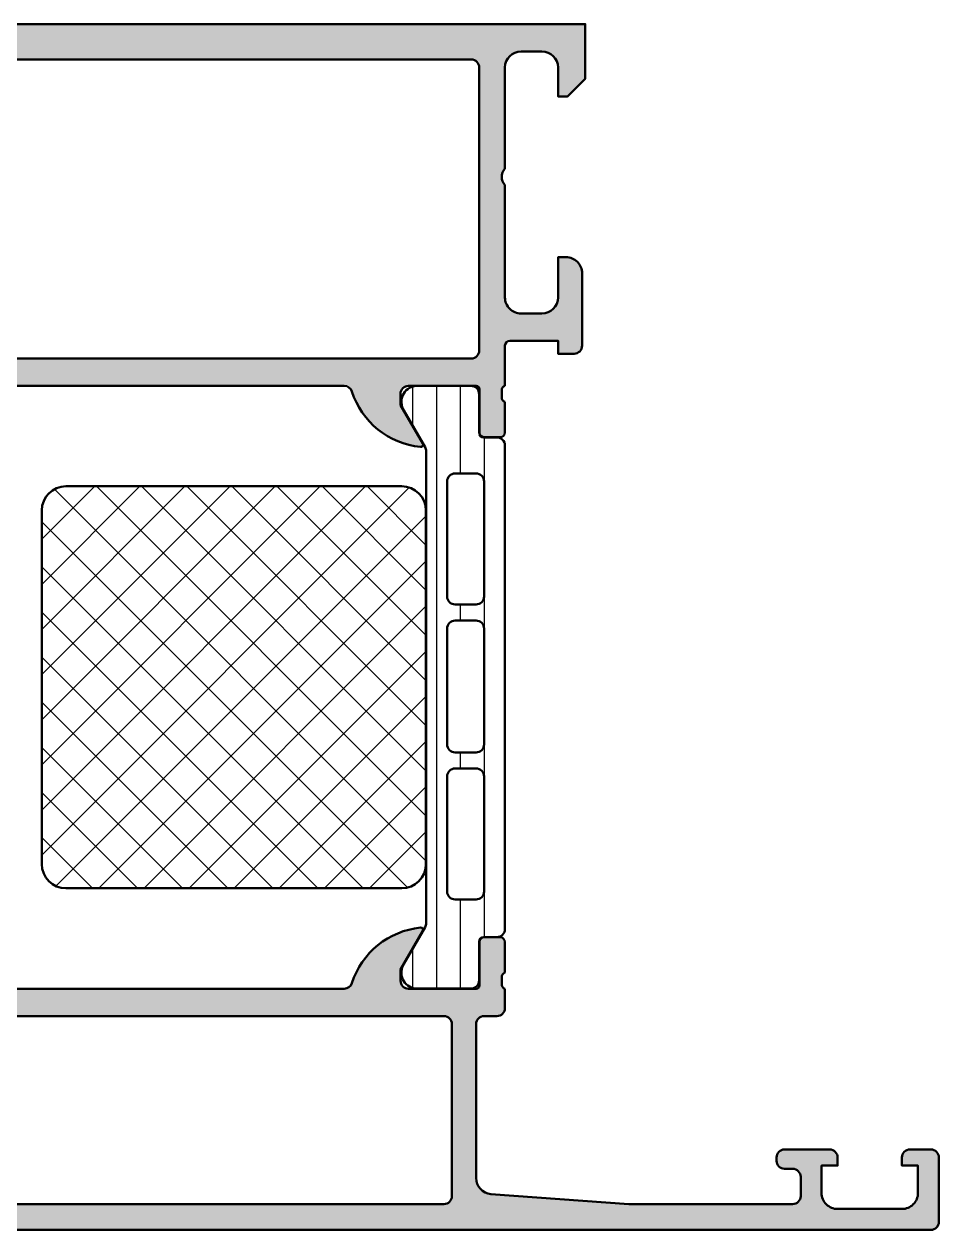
# Model space of a CAD drawing. Extents: x 0 to 110, y 0 to 75.
# Drawn here: x 53.1 to 110, y 0 to 75 of the extents above; entities that cross this region are included whole.
import ezdxf

# ---------------------------------------------------------------- set-up
doc = ezdxf.new("R2010")
doc.units = 0
for name, color, linetype, lineweight in [('0S-Alu contour', 7, 'Continuous', 50), ('0S-Alu hatch', 252, 'Continuous', 25), ('0S-Plastic contour', 254, 'Continuous', 50), ('0S-Plastic hatch', 253, 'Continuous', 25), ('0S-PT contour', 91, 'Continuous', 50), ('0S-PT hatch', 103, 'Continuous', 25)]:
    doc.layers.add(name, color=color, linetype=linetype, lineweight=lineweight)

# ---------------------------------------------------------------- blocks, each defined once
blk = doc.blocks.new('485550__EE2D9EC9_997A_419D_AC19_66BE9BE22AB2_')
at = {"layer": '0S-Alu hatch'}
h = blk.add_hatch(color=256, dxfattribs=at)
edge = h.paths.add_edge_path()
edge.add_arc((82.5, 13.8), 0.5, 270, 360)
edge.add_line((83, 13.8), (83, 15))
edge.add_ellipse((83.1, 15.28284271247462), major_axis=(-0.2999999999999993, 0), ratio=1, start_angle=0, end_angle=70.52877936551039, ccw=False)
edge.add_line((82.79999999999998, 15.28284271247462), (82.79999999999998, 15.71715728752537))
edge.add_ellipse((83.1, 15.71715728752538), major_axis=(-0.2999999999999971, 0), ratio=1, start_angle=289.47122063448967, end_angle=360, ccw=False)
edge.add_line((83, 16), (83, 17.89999999999995))
edge.add_arc((82.69999999999996, 17.89999999999995), 0.3000000000000398, 0, 90)
edge.add_line((82.69999999999996, 18.19999999999999), (81.71000000000004, 18.19999999999999))
edge.add_arc((81.71000000000004, 17.89999999999995), 0.3000000000000362, 90, 180)
edge.add_line((81.41, 17.89999999999995), (81.41, 15.19999999999999))
edge.add_ellipse((81.21, 15.19999999999999), major_axis=(-0.1999999999999886, 0), ratio=1, start_angle=90, end_angle=180, ccw=False)
edge.add_line((81.21, 15), (77, 15))
edge.add_ellipse((77, 15.49999999999999), major_axis=(-0.4999999999999929, 0), ratio=1, start_angle=0, end_angle=90, ccw=False)
edge.add_line((76.5, 15.5), (76.5, 16.19999999999999))
edge.add_line((76.5, 16.19999999999999), (77.88149545762236, 18.59282032302755))
edge.add_arc((77.76188021535171, 18.6618802153517), 0.1381197846483035, 329.9999999999988, 455.6225775507951)
edge.add_arc((78.23822324117381, 13.82339113815219), 4.999999999999996, 95.62257755079364, 162.25158364393)
edge.add_ellipse((73, 15.5), major_axis=(-0.5000000000000088, 0), ratio=1, start_angle=90, end_angle=162.2515836439291, ccw=False)
edge.add_line((73, 14.99999999999999), (39.99999999999999, 15.00000000000001))
edge.add_ellipse((39.99999999999999, 15.49999999999998), major_axis=(-0.4999999999999734, 0), ratio=1, start_angle=17.748416356069924, end_angle=90, ccw=False)
edge.add_arc((34.7617767588262, 13.82339113815218), 5.000000000000003, 17.74841635607014, 84.37742244920638)
edge.add_arc((35.23811978464831, 18.6618802153517), 0.1381197846482954, 84.37742244920443, 210.000000000005)
edge.add_line((35.11850454237765, 18.59282032302754), (36.5, 16.19999999999999))
edge.add_line((36.5, 16.19999999999999), (36.49999999999999, 15.49999999999999))
edge.add_ellipse((36, 15.49999999999997), major_axis=(-0.4999999999999858, 0), ratio=1, start_angle=90, end_angle=180, ccw=False)
edge.add_line((36, 14.99999999999999), (31.79000000000001, 14.99999999999998))
edge.add_ellipse((31.79000000000001, 15.19999999999999), major_axis=(-0.2000000000000046, 0), ratio=1, start_angle=0, end_angle=89.99999999999898, ccw=False)
edge.add_line((31.59000000000001, 15.19999999999999), (31.59000000000001, 17.89999999999995))
edge.add_arc((31.28999999999996, 17.89999999999995), 0.3000000000000398, 0, 90)
edge.add_line((31.28999999999996, 18.19999999999999), (30.30000000000004, 18.19999999999999))
edge.add_arc((30.30000000000006, 17.89999999999995), 0.3000000000000398, 90.00000000000273, 180)
edge.add_line((30.00000000000002, 17.89999999999995), (30.00000000000002, 15.99999999999998))
edge.add_ellipse((29.9, 15.71715728752537), major_axis=(-0.3000000000000002, 0), ratio=1, start_angle=180, end_angle=250.52877936550692, ccw=False)
edge.add_line((30.2, 15.71715728752537), (30.2, 15.28284271247461))
edge.add_ellipse((29.90000000000001, 15.2828427124746), major_axis=(-0.2999999999999971, 0), ratio=1, start_angle=109.4712206344926, end_angle=180, ccw=False)
edge.add_line((30.00000000000002, 14.99999999999999), (30.00000000000002, 7.999999999999993))
edge.add_ellipse((29.50000000000001, 7.999999999999995), major_axis=(-0.5000000000000036, 0), ratio=1, start_angle=90.0000000000004, end_angle=180, ccw=False)
edge.add_line((29.50000000000001, 7.499999999999992), (26.5, 7.499999999999992))
edge.add_arc((26.5, 6.499999999999992), 1, 90, 180)
edge.add_line((25.5, 6.499999999999992), (25.5, 5.79999999999999))
edge.add_line((25.5, 5.79999999999999), (28, 5.799999999999986))
edge.add_ellipse((28, 4.799999999999988), major_axis=(-0.9999999999999982, 0), ratio=1, start_angle=180, end_angle=270, ccw=False)
edge.add_line((29, 4.799999999999988), (29, 3.499999999999989))
edge.add_ellipse((28, 3.499999999999993), major_axis=(-1.000000000000003, 0), ratio=1, start_angle=90.00000000000023, end_angle=180, ccw=False)
edge.add_line((28, 2.49999999999999), (13.5, 2.499999999999993))
edge.add_ellipse((13.49999999999999, 3.499999999999989), major_axis=(-0.999999999999996, 0), ratio=1, start_angle=0, end_angle=90.00000000000023, ccw=False)
edge.add_line((12.5, 3.499999999999991), (12.49999999999998, 4.79999999999999))
edge.add_ellipse((13.49999999999997, 4.800000000000007), major_axis=(-0.9999999999999822, 0), ratio=1, start_angle=269.99999999999983, end_angle=360, ccw=False)
edge.add_line((13.49999999999997, 5.79999999999999), (15.5, 5.79999999999999))
edge.add_line((15.5, 5.79999999999999), (15.5, 6.399999999999989))
edge.add_line((15.5, 6.399999999999989), (14.4, 7.499999999999992))
edge.add_line((14.4, 7.499999999999992), (11, 7.499999999999992))
edge.add_arc((11, 6.499999999999992), 1, 90, 180)
edge.add_line((10, 6.499999999999992), (10, 5.499999999999988))
edge.add_ellipse((9.5, 5.499999999999987), major_axis=(-0.5, 0), ratio=1, start_angle=90, end_angle=180, ccw=False)
edge.add_line((9.5, 4.999999999999987), (6.800000000000011, 4.999999999999987))
edge.add_arc((6.800000000000011, 4.499999999999987), 0.5, 90, 180)
edge.add_line((6.300000000000011, 4.499999999999987), (6.300000000000011, 3.999999999999988))
edge.add_line((6.300000000000011, 3.999999999999988), (8.300000000000011, 3.999999999999985))
edge.add_ellipse((8.300000000000013, 2.999999999999989), major_axis=(-0.9999999999999964, 0), ratio=1, start_angle=180, end_angle=270.0000000000002, ccw=False)
edge.add_line((9.300000000000011, 2.999999999999987), (9.300000000000011, 2.299999999999987))
edge.add_ellipse((8.300000000000011, 2.299999999999986), major_axis=(-1, 0), ratio=1, start_angle=90, end_angle=180, ccw=False)
edge.add_line((8.300000000000011, 1.299999999999986), (2.300000000000025, 1.29999999999999))
edge.add_ellipse((2.300000000000023, 2.299999999999987), major_axis=(-0.9999999999999968, 0), ratio=1, start_angle=0, end_angle=90.00000000000011, ccw=False)
edge.add_line((1.300000000000026, 2.299999999999988), (1.300000000000011, 3.999999999999987))
edge.add_line((1.300000000000011, 3.999999999999987), (2.300000000000011, 3.999999999999987))
edge.add_line((2.300000000000011, 3.999999999999987), (2.300000000000011, 4.499999999999987))
edge.add_arc((1.800000000000011, 4.49999999999998), 0.5, 0, 90.0000000000016)
edge.add_line((1.799999999999997, 4.99999999999998), (0.5, 4.999999999999987))
edge.add_arc((0.5, 4.499999999999987), 0.5, 90, 180)
edge.add_line((0, 4.499999999999987), (0, 0.5))
edge.add_arc((0.5, 0.5), 0.5, 180, 269.9999999999999)
edge.add_line((0.4999999999999998, -1e-16), (109.5, 0))
edge.add_arc((109.5, 0.5000000000000006), 0.5000000000000004, 270, 360)
edge.add_line((110, 0.5000000000000006), (110, 4.499999999999998))
edge.add_arc((109.5, 4.499999999999998), 0.5, 0, 90)
edge.add_line((109.5, 4.999999999999998), (108.2, 4.999999999999999))
edge.add_arc((108.2, 4.499999999999998), 0.5000000000000009, 90, 180)
edge.add_line((107.7, 4.499999999999998), (107.7, 4))
edge.add_line((107.7, 4), (108.7, 4))
edge.add_line((108.7, 4), (108.7, 2.299999999999998))
edge.add_ellipse((107.7, 2.299999999999987), major_axis=(-0.9999999999999857, 0), ratio=1, start_angle=89.9999999999992, end_angle=180, ccw=False)
edge.add_line((107.7, 1.300000000000002), (103.7, 1.299999999999996))
edge.add_ellipse((103.6999999999999, 2.299999999999989), major_axis=(-0.9999999999999925, 0), ratio=1, start_angle=0, end_angle=90.0000000000008, ccw=False)
edge.add_line((102.7, 2.299999999999998), (102.7, 4))
edge.add_line((102.7, 4), (103.7, 4))
edge.add_line((103.7, 4), (103.7, 4.499999999999998))
edge.add_arc((103.2, 4.499999999999998), 0.5, 0, 90)
edge.add_line((103.2, 4.999999999999998), (100.4, 4.999999999999998))
edge.add_arc((100.4, 4.499999999999999), 0.5, 90, 180)
edge.add_line((99.9, 4.499999999999999), (99.9, 4.300000000000001))
edge.add_arc((100.4, 4.3), 0.5, 180, 270)
edge.add_line((100.4, 3.8), (100.9, 3.799999999999998))
edge.add_ellipse((100.9, 3.300000000000006), major_axis=(-0.499999999999992, 0), ratio=1, start_angle=180, end_angle=270.00000000000165, ccw=False)
edge.add_line((101.4, 3.3), (101.4, 2.1))
edge.add_ellipse((100.9, 2.099999999999995), major_axis=(-0.5, 0), ratio=1, start_angle=90, end_angle=180, ccw=False)
edge.add_line((100.9, 1.599999999999995), (90.7, 1.599999999999999))
edge.add_line((90.7, 1.599999999999999), (82.12651500777714, 2.231730473111154))
edge.add_ellipse((82.19999999999997, 3.229026796135567), major_axis=(-1.000000000000002, 0), ratio=1, start_angle=0, end_angle=85.78582147726632, ccw=False)
edge.add_line((81.19999999999999, 3.229026796135564), (81.19999999999999, 12.8))
edge.add_ellipse((81.69999999999999, 12.8), major_axis=(-0.5, 0), ratio=1, start_angle=270, end_angle=360, ccw=False)
edge.add_line((81.69999999999999, 13.3), (82.5, 13.3))
edge = h.paths.add_edge_path()
edge.add_ellipse((32.00000000000001, 12.79999999999999), major_axis=(-0.5, 0), ratio=1, start_angle=270, end_angle=360, ccw=False)
edge.add_line((32.00000000000001, 13.29999999999999), (79.20000000000002, 13.29999999999999))
edge.add_ellipse((79.20000000000002, 12.79999999999999), major_axis=(-0.5, 0), ratio=1, start_angle=180, end_angle=270, ccw=False)
edge.add_line((79.70000000000002, 12.79999999999999), (79.70000000000002, 2.099999999999997))
edge.add_ellipse((79.20000000000002, 2.099999999999996), major_axis=(-0.5, 0), ratio=1, start_angle=90, end_angle=180, ccw=False)
edge.add_line((79.20000000000002, 1.599999999999996), (32.00000000000001, 1.599999999999991))
edge.add_ellipse((32.00000000000001, 2.099999999999991), major_axis=(-0.5, 0), ratio=1, start_angle=0, end_angle=90, ccw=False)
edge.add_line((31.50000000000002, 2.09999999999999), (31.50000000000002, 12.79999999999999))
at = {"layer": '0S-Alu contour', "color": 7}
for points in [[(31.28999999999996, 18.19999999999999), (30.30000000000004, 18.19999999999999)], [(35.11850454237765, 18.59282032302754), (36.5, 16.19999999999999), (36.49999999999999, 15.49999999999999)], [(76.5, 15.5), (76.5, 16.19999999999999), (77.88149545762236, 18.59282032302755)], [(82.69999999999996, 18.19999999999999), (81.71000000000004, 18.19999999999999)], [(30.00000000000002, 17.89999999999995), (30.00000000000002, 15.99999999999998)], [(31.59000000000001, 15.19999999999999), (31.59000000000001, 17.89999999999995)], [(81.41, 17.89999999999995), (81.41, 15.19999999999999)], [(83, 16), (83, 17.89999999999995)], [(30.2, 15.71715728752537), (30.2, 15.28284271247461)], [(82.79999999999998, 15.28284271247462), (82.79999999999998, 15.71715728752537)], [(30.00000000000002, 14.99999999999999), (30.00000000000002, 7.999999999999993)], [(36, 14.99999999999999), (31.79000000000001, 14.99999999999998)], [(73, 14.99999999999999), (39.99999999999999, 15.00000000000001)], [(81.21, 15), (77, 15)], [(83, 13.8), (83, 15)], [(31.50000000000002, 2.09999999999999), (31.50000000000002, 12.79999999999999)], [(32.00000000000001, 13.29999999999999), (79.20000000000002, 13.29999999999999)], [(79.70000000000002, 12.79999999999999), (79.70000000000002, 2.099999999999997)], [(81.19999999999999, 3.229026796135564), (81.19999999999999, 12.8)], [(81.69999999999999, 13.3), (82.5, 13.3)], [(13.49999999999997, 5.79999999999999), (15.5, 5.79999999999999), (15.5, 6.399999999999989), (14.4, 7.499999999999992), (11, 7.499999999999992)], [(29.50000000000001, 7.499999999999992), (26.5, 7.499999999999992)], [(10, 6.499999999999992), (10, 5.499999999999988)], [(25.5, 6.499999999999992), (25.5, 5.79999999999999), (28, 5.799999999999986)], [(1.799999999999997, 4.99999999999998), (0.5, 4.999999999999987)], [(9.5, 4.999999999999987), (6.800000000000011, 4.999999999999987)], [(12.5, 3.499999999999991), (12.49999999999998, 4.79999999999999)], [(29, 4.799999999999988), (29, 3.499999999999989)], [(103.2, 4.999999999999998), (100.4, 4.999999999999998)], [(109.5, 4.999999999999998), (108.2, 4.999999999999999)], [(0, 4.499999999999987), (0, 0.5)], [(1.300000000000026, 2.299999999999988), (1.300000000000011, 3.999999999999987), (2.300000000000011, 3.999999999999987), (2.300000000000011, 4.499999999999987)], [(6.300000000000011, 4.499999999999987), (6.300000000000011, 3.999999999999988), (8.300000000000011, 3.999999999999985)], [(99.9, 4.499999999999999), (99.9, 4.300000000000001)], [(100.4, 3.8), (100.9, 3.799999999999998)], [(102.7, 2.299999999999998), (102.7, 4), (103.7, 4), (103.7, 4.499999999999998)], [(107.7, 4.499999999999998), (107.7, 4), (108.7, 4), (108.7, 2.299999999999998)], [(110, 0.5000000000000006), (110, 4.499999999999998)], [(101.4, 3.3), (101.4, 2.1)], [(9.300000000000011, 2.999999999999987), (9.300000000000011, 2.299999999999987)], [(28, 2.49999999999999), (13.5, 2.499999999999993)], [(79.20000000000002, 1.599999999999996), (32.00000000000001, 1.599999999999991)], [(100.9, 1.599999999999995), (90.7, 1.599999999999999), (82.12651500777714, 2.231730473111154)], [(8.300000000000011, 1.299999999999986), (2.300000000000025, 1.29999999999999)], [(107.7, 1.300000000000002), (103.7, 1.299999999999996)], [(0.4999999999999998, -1e-16), (109.5, 0)]]:
    blk.add_lwpolyline(points, dxfattribs=at)
for centre, radius, start, end in [((35.23811978464831, 18.6618802153517), 0.1381197846482954, 84.37742244920443, 210.000000000005), ((34.7617767588262, 13.82339113815218), 5.000000000000003, 17.74841635607014, 84.37742244920638), ((78.23822324117381, 13.82339113815219), 4.999999999999996, 95.62257755079364, 162.25158364393), ((77.76188021535171, 18.6618802153517), 0.1381197846483035, 329.9999999999988, 95.62257755079511), ((30.30000000000006, 17.89999999999995), 0.3000000000000398, 90.00000000000273, 180), ((31.28999999999996, 17.89999999999995), 0.3000000000000398, 0, 90), ((81.71000000000004, 17.89999999999995), 0.3000000000000362, 90, 180), ((82.69999999999996, 17.89999999999995), 0.3000000000000398, 0, 90), ((82.5, 13.8), 0.5, 270, 0), ((11, 6.499999999999992), 1, 90, 180), ((26.5, 6.499999999999992), 1, 90, 180), ((0.5, 4.499999999999987), 0.5, 90, 180), ((1.800000000000011, 4.49999999999998), 0.5, 0, 90.0000000000016), ((6.800000000000011, 4.499999999999987), 0.5, 90, 180), ((100.4, 4.499999999999999), 0.5, 90, 180), ((103.2, 4.499999999999998), 0.5, 0, 90), ((108.2, 4.499999999999998), 0.5000000000000009, 90, 180), ((109.5, 4.499999999999998), 0.5, 0, 90), ((100.4, 4.3), 0.5, 180, 270), ((0.5, 0.5), 0.5, 180, 269.9999999999999), ((109.5, 0.5000000000000006), 0.5000000000000004, 270, 0)]:
    blk.add_arc(centre, radius, start, end, dxfattribs=at)
at = {"layer": '0S-Alu contour', "color": 7, "extrusion": (0, 0, -1)}
for centre, radius, start, end in [((-29.9, 15.71715728752537), 0.3000000000000002, 109.4712206344931, 180), ((-83.1, 15.71715728752538), 0.2999999999999971, 0, 70.5287793655103), ((-29.90000000000001, 15.2828427124746), 0.2999999999999971, 180, 250.5287793655074), ((-31.79000000000001, 15.19999999999999), 0.2000000000000046, 270.000000000001, 0), ((-36, 15.49999999999997), 0.4999999999999858, 180, 270), ((-39.99999999999999, 15.49999999999998), 0.4999999999999734, 270, 342.2515836439301), ((-73, 15.5), 0.5000000000000088, 197.748416356071, 270), ((-77, 15.49999999999999), 0.4999999999999929, 270, 0), ((-81.21, 15.19999999999999), 0.1999999999999886, 180, 270), ((-83.1, 15.28284271247462), 0.2999999999999993, 289.4712206344896, 0), ((-32.00000000000001, 12.79999999999999), 0.5, 0, 90), ((-79.20000000000002, 12.79999999999999), 0.5, 90, 180), ((-81.69999999999999, 12.8), 0.5, 0, 90), ((-29.50000000000001, 7.999999999999995), 0.5000000000000036, 180, 269.9999999999996), ((-9.5, 5.499999999999987), 0.5, 180, 270), ((-13.49999999999997, 4.800000000000007), 0.9999999999999822, 0, 90.00000000000018), ((-28, 4.799999999999988), 0.9999999999999982, 90, 180), ((-8.300000000000013, 2.999999999999989), 0.9999999999999964, 89.9999999999998, 180), ((-100.9, 3.300000000000006), 0.499999999999992, 89.99999999999837, 180), ((-13.49999999999999, 3.499999999999989), 0.999999999999996, 269.9999999999998, 0), ((-28, 3.499999999999993), 1.000000000000003, 180, 269.9999999999998), ((-82.19999999999997, 3.229026796135567), 1.000000000000002, 274.2141785227337, 0), ((-2.300000000000023, 2.299999999999987), 0.9999999999999968, 269.9999999999999, 0), ((-8.300000000000011, 2.299999999999986), 1, 180, 270), ((-103.6999999999999, 2.299999999999989), 0.9999999999999925, 269.9999999999992, 0), ((-107.7, 2.299999999999987), 0.9999999999999857, 180, 270.0000000000008), ((-32.00000000000001, 2.099999999999991), 0.5, 270, 0), ((-79.20000000000002, 2.099999999999996), 0.5, 180, 270), ((-100.9, 2.099999999999995), 0.5, 180, 270)]:
    blk.add_arc(centre, radius, start, end, dxfattribs=at)
blk = doc.blocks.new('485540__1F19CEF4_D003_4BE3_BBEE_C66CEB445D28_')
at = {"layer": '0S-Alu hatch'}
h = blk.add_hatch(color=256, dxfattribs=at)
edge = h.paths.add_edge_path()
edge.add_line((29.49999999999999, 75), (87.99999999999999, 75))
edge.add_line((87.99999999999999, 75), (87.99999999999999, 71.60000000000001))
edge.add_line((87.99999999999999, 71.60000000000001), (86.89999999999999, 70.5))
edge.add_line((86.89999999999999, 70.5), (86.29999999999998, 70.5))
edge.add_line((86.29999999999998, 70.5), (86.29999999999998, 72.30000000000001))
edge.add_arc((85.29999999999998, 72.30000000000001), 0.9999999999999857, 0, 90)
edge.add_line((85.29999999999998, 73.3), (83.99999999999999, 73.3))
edge.add_arc((83.99999999999999, 72.30000000000001), 1, 90, 180)
edge.add_line((82.99999999999999, 72.30000000000001), (82.99999999999999, 66))
edge.add_arc((83.52499999999996, 65.5), 0.7249999999999939, 136.3971810272959, 223.6028189727041)
edge.add_line((82.99999999999999, 65), (82.99999999999999, 58))
edge.add_arc((83.99999999999999, 58), 1, 180, 270.0000000000008)
edge.add_line((84, 57.00000000000001), (85.29999999999998, 57.00000000000001))
edge.add_arc((85.29999999999998, 58), 1, 270, 360)
edge.add_line((86.3, 58), (86.3, 60.5))
edge.add_line((86.3, 60.5), (86.79999999999998, 60.5))
edge.add_ellipse((86.80000000000001, 59.50000000000001), major_axis=(-0.9999999999999928, 0), ratio=1, start_angle=180, end_angle=270.0000000000008, ccw=False)
edge.add_line((87.80000000000001, 59.5), (87.79999999999998, 55))
edge.add_ellipse((87.30000000000003, 55), major_axis=(-0.4999999999999858, 0), ratio=1, start_angle=90, end_angle=180, ccw=False)
edge.add_line((87.30000000000003, 54.50000000000001), (86.3, 54.5))
edge.add_line((86.3, 54.5), (86.3, 55.3))
edge.add_line((86.3, 55.3), (83.29999999999998, 55.3))
edge.add_arc((83.29999999999998, 55), 0.2999999999999971, 90, 180)
edge.add_line((82.99999999999999, 55), (82.99999999999999, 52.5))
edge.add_arc((83.09999999999998, 52.21715728752538), 0.2999999999999976, 109.4712206344897, 180)
edge.add_line((82.79999999999998, 52.21715728752538), (82.79999999999998, 51.78284271247462))
edge.add_arc((83.1, 51.78284271247461), 0.2999999999999829, 180, 250.5287793655063)
edge.add_line((82.99999999999999, 51.50000000000002), (82.99999999999999, 49.60000000000004))
edge.add_ellipse((82.69999999999996, 49.60000000000002), major_axis=(-0.3000000000000256, 0), ratio=1, start_angle=90, end_angle=180, ccw=False)
edge.add_line((82.69999999999996, 49.29999999999999), (81.71000000000004, 49.29999999999999))
edge.add_ellipse((81.71000000000004, 49.60000000000004), major_axis=(-0.3000000000000398, 0), ratio=1, start_angle=0, end_angle=90, ccw=False)
edge.add_line((81.41, 49.60000000000004), (81.41, 52.3))
edge.add_arc((81.20999999999998, 52.3), 0.2000000000000028, 0, 90)
edge.add_line((81.20999999999998, 52.5), (77, 52.5))
edge.add_arc((76.99999999999999, 52), 0.5, 89.99999999999837, 180)
edge.add_line((76.49999999999999, 52), (76.49999999999999, 51.29999999999999))
edge.add_line((76.49999999999999, 51.29999999999999), (77.88149545762235, 48.90717967697245))
edge.add_ellipse((77.76188021535168, 48.8381197846483), major_axis=(-0.1381197846483035, 0), ratio=1, start_angle=84.37742244921071, end_angle=209.9999999999983, ccw=False)
edge.add_ellipse((78.23822324117376, 53.67660886184776), major_axis=(-4.99999999999996, 0), ratio=1, start_angle=17.74841635606981, end_angle=84.37742244920679, ccw=False)
edge.add_arc((72.99999999999999, 51.99999999999999), 0.5000000000000084, 17.74841635607087, 90)
edge.add_line((72.99999999999999, 52.5), (39.99999999999998, 52.5))
edge.add_arc((39.99999999999998, 51.99999999999999), 0.5000000000000071, 90, 162.2515836439291)
edge.add_ellipse((34.76177675882619, 53.67660886184778), major_axis=(-4.999999999999976, 0), ratio=1, start_angle=95.6225775507935, end_angle=162.2515836439301, ccw=False)
edge.add_ellipse((35.23811978464826, 48.83811978464828), major_axis=(-0.1381197846482897, 0), ratio=1, start_angle=-30.000000000001194, end_angle=95.62257755080162, ccw=False)
edge.add_line((35.11850454237761, 48.90717967697243), (36.49999999999998, 51.29999999999999))
edge.add_line((36.49999999999998, 51.29999999999999), (36.49999999999998, 51.99999999999999))
edge.add_arc((35.99999999999998, 51.99999999999999), 0.5, 0, 90)
edge.add_line((35.99999999999998, 52.5), (31.78999999999998, 52.5))
edge.add_arc((31.78999999999998, 52.29999999999999), 0.2000000000000099, 90.00000000000102, 180)
edge.add_line((31.58999999999998, 52.3), (31.58999999999998, 49.60000000000003))
edge.add_ellipse((31.28999999999995, 49.60000000000002), major_axis=(-0.3000000000000327, 0), ratio=1, start_angle=89.99999999999869, end_angle=180, ccw=False)
edge.add_line((31.28999999999994, 49.29999999999999), (30.30000000000002, 49.29999999999999))
edge.add_ellipse((30.30000000000001, 49.60000000000002), major_axis=(-0.3000000000000327, 0), ratio=1, start_angle=0, end_angle=90.00000000000142, ccw=False)
edge.add_line((29.99999999999998, 49.60000000000003), (29.99999999999998, 51.49999999999998))
edge.add_arc((29.89999999999998, 51.78284271247461), 0.3000000000000067, 289.4712206344905, 360)
edge.add_line((30.19999999999999, 51.78284271247461), (30.19999999999998, 52.21715728752537))
edge.add_arc((29.89999999999998, 52.21715728752537), 0.3000000000000007, 0, 70.52877936550902)
edge.add_line((29.99999999999998, 52.5), (29.99999999999998, 56))
edge.add_ellipse((30.49999999999998, 56.00000000000001), major_axis=(-0.4999999999999965, 0), ratio=1, start_angle=269.9999999999996, end_angle=360, ccw=False)
edge.add_line((30.49999999999998, 56.5), (31.30000000000001, 56.5))
edge.add_ellipse((31.30000000000001, 56.00000000000001), major_axis=(-0.4999999999999929, 0), ratio=1, start_angle=180, end_angle=270.0000000000004, ccw=False)
edge.add_line((31.8, 56), (31.80000000000001, 54.8))
edge.add_arc((32.10000000000001, 54.8), 0.3000000000000007, 180, 269.9999999999986)
edge.add_line((32.1, 54.5), (38.00000000000001, 54.5))
edge.add_arc((38.00000000000001, 54.8), 0.2999999999999971, 270, 360)
edge.add_line((38.3, 54.8), (38.3, 72.2))
edge.add_arc((37.80000000000001, 72.2), 0.5, 0, 90)
edge.add_line((37.80000000000001, 72.7), (33.3, 72.7))
edge.add_line((33.3, 72.7), (33.3, 72.5))
edge.add_line((33.3, 72.5), (32.1, 72.5))
edge.add_arc((32.1, 72.2), 0.2999999999999971, 90, 180)
edge.add_line((31.80000000000001, 72.2), (31.80000000000001, 71))
edge.add_ellipse((31.30000000000001, 71), major_axis=(-0.4999999999999965, 0), ratio=1, start_angle=89.9999999999996, end_angle=180, ccw=False)
edge.add_line((31.30000000000001, 70.5), (30.49999999999998, 70.5))
edge.add_ellipse((30.49999999999998, 71), major_axis=(-0.5, 0), ratio=1, start_angle=0, end_angle=90.0000000000004, ccw=False)
edge.add_line((29.99999999999998, 71), (29.99999999999998, 73.1))
edge.add_arc((29.69999999999998, 73.1), 0.3000000000000007, 0, 90)
edge.add_line((29.69999999999998, 73.39999999999999), (28.99999999999998, 73.4))
edge.add_line((28.99999999999998, 73.4), (28.99999999999998, 74.5))
edge.add_ellipse((29.49999999999998, 74.5), major_axis=(-0.4999999999999965, 0), ratio=1, start_angle=269.9999999999996, end_angle=360, ccw=False)
edge = h.paths.add_edge_path()
edge.add_arc((80.89999999999998, 72.3), 0.5000000000000142, 0, 90)
edge.add_line((80.89999999999998, 72.80000000000001), (40.39999999999998, 72.8))
edge.add_arc((40.39999999999998, 72.3), 0.5, 90, 180)
edge.add_line((39.89999999999998, 72.3), (39.89999999999998, 69.6))
edge.add_line((39.89999999999998, 69.6), (40.3, 69.19999999999997))
edge.add_line((40.3, 69.19999999999997), (40.3, 57.80000000000002))
edge.add_line((40.3, 57.80000000000002), (39.89999999999998, 57.4))
edge.add_line((39.89999999999998, 57.4), (39.89999999999998, 54.69999999999999))
edge.add_arc((40.39999999999998, 54.69999999999999), 0.5, 180, 270)
edge.add_line((40.39999999999998, 54.19999999999999), (80.89999999999998, 54.2))
edge.add_arc((80.89999999999998, 54.7), 0.5, 270, 360)
edge.add_line((81.39999999999998, 54.7), (81.39999999999998, 72.3))
at = {"layer": '0S-Alu contour', "color": 7}
for points in [[(29.69999999999998, 73.39999999999999), (28.99999999999998, 73.4), (28.99999999999998, 74.5)], [(29.49999999999999, 75), (87.99999999999999, 75), (87.99999999999999, 71.60000000000001), (86.89999999999999, 70.5), (86.29999999999998, 70.5), (86.29999999999998, 72.30000000000001)], [(29.99999999999998, 71), (29.99999999999998, 73.1)], [(80.89999999999998, 72.80000000000001), (40.39999999999998, 72.8)], [(85.29999999999998, 73.3), (83.99999999999999, 73.3)], [(31.80000000000001, 72.2), (31.80000000000001, 71)], [(37.80000000000001, 72.7), (33.3, 72.7), (33.3, 72.5), (32.1, 72.5)], [(38.3, 54.8), (38.3, 72.2)], [(39.89999999999998, 72.3), (39.89999999999998, 69.6), (40.3, 69.19999999999997), (40.3, 57.80000000000002), (39.89999999999998, 57.4), (39.89999999999998, 54.69999999999999)], [(81.39999999999998, 54.7), (81.39999999999998, 72.3)], [(82.99999999999999, 72.30000000000001), (82.99999999999999, 66)], [(31.30000000000001, 70.5), (30.49999999999998, 70.5)], [(82.99999999999999, 65), (82.99999999999999, 58)], [(86.3, 58), (86.3, 60.5), (86.79999999999998, 60.5)], [(87.80000000000001, 59.5), (87.79999999999998, 55)], [(30.49999999999998, 56.5), (31.30000000000001, 56.5)], [(84, 57.00000000000001), (85.29999999999998, 57.00000000000001)], [(29.99999999999998, 52.5), (29.99999999999998, 56)], [(31.8, 56), (31.80000000000001, 54.8)], [(82.99999999999999, 55), (82.99999999999999, 52.5)], [(87.30000000000003, 54.50000000000001), (86.3, 54.5), (86.3, 55.3), (83.29999999999998, 55.3)], [(32.1, 54.5), (38.00000000000001, 54.5)], [(40.39999999999998, 54.19999999999999), (80.89999999999998, 54.2)], [(30.19999999999999, 51.78284271247461), (30.19999999999998, 52.21715728752537)], [(31.58999999999998, 52.3), (31.58999999999998, 49.60000000000003)], [(35.99999999999998, 52.5), (31.78999999999998, 52.5)], [(35.11850454237761, 48.90717967697243), (36.49999999999998, 51.29999999999999), (36.49999999999998, 51.99999999999999)], [(72.99999999999999, 52.5), (39.99999999999998, 52.5)], [(76.49999999999999, 52), (76.49999999999999, 51.29999999999999), (77.88149545762235, 48.90717967697245)], [(81.20999999999998, 52.5), (77, 52.5)], [(81.41, 49.60000000000004), (81.41, 52.3)], [(82.79999999999998, 52.21715728752538), (82.79999999999998, 51.78284271247462)], [(29.99999999999998, 49.60000000000003), (29.99999999999998, 51.49999999999998)], [(82.99999999999999, 51.50000000000002), (82.99999999999999, 49.60000000000004)], [(31.28999999999994, 49.29999999999999), (30.30000000000002, 49.29999999999999)], [(82.69999999999996, 49.29999999999999), (81.71000000000004, 49.29999999999999)]]:
    blk.add_lwpolyline(points, dxfattribs=at)
at = {"layer": '0S-Alu contour', "color": 7, "extrusion": (0, 0, -1)}
for centre, radius, start, end in [((-29.49999999999998, 74.5), 0.4999999999999965, 0, 90.0000000000004), ((-30.49999999999998, 71), 0.5, 269.9999999999996, 0), ((-31.30000000000001, 71), 0.4999999999999965, 180, 270.0000000000004), ((-86.80000000000001, 59.50000000000001), 0.9999999999999928, 89.9999999999992, 180), ((-30.49999999999998, 56.00000000000001), 0.4999999999999965, 0, 90.0000000000004), ((-31.30000000000001, 56.00000000000001), 0.4999999999999929, 89.99999999999959, 180), ((-87.30000000000003, 55), 0.4999999999999858, 180, 270), ((-34.76177675882619, 53.67660886184778), 4.999999999999976, 197.74841635607, 264.3774224492065), ((-78.23822324117376, 53.67660886184776), 4.99999999999996, 275.6225775507932, 342.2515836439302), ((-30.30000000000001, 49.60000000000002), 0.3000000000000327, 269.9999999999986, 0), ((-31.28999999999995, 49.60000000000002), 0.3000000000000327, 180, 270.0000000000013), ((-81.71000000000004, 49.60000000000004), 0.3000000000000398, 270, 0), ((-82.69999999999996, 49.60000000000002), 0.3000000000000256, 180, 270), ((-35.23811978464826, 48.83811978464828), 0.1381197846482897, 264.3774224491984, 30.00000000000119), ((-77.76188021535168, 48.8381197846483), 0.1381197846483035, 150.0000000000017, 275.6225775507893)]:
    blk.add_arc(centre, radius, start, end, dxfattribs=at)
at = {"layer": '0S-Alu contour', "color": 7}
for centre, radius, start, end in [((29.69999999999998, 73.1), 0.3000000000000007, 0, 90), ((40.39999999999998, 72.3), 0.5, 90, 180), ((80.89999999999998, 72.3), 0.5000000000000142, 0, 90), ((83.99999999999999, 72.30000000000001), 1, 90, 180), ((85.29999999999998, 72.30000000000001), 0.9999999999999857, 0, 90), ((32.1, 72.2), 0.2999999999999971, 90, 180), ((37.80000000000001, 72.2), 0.5, 0, 90), ((83.52499999999996, 65.5), 0.7249999999999939, 136.3971810272959, 223.6028189727041), ((83.99999999999999, 58), 1, 180, 270.0000000000008), ((85.29999999999998, 58), 1, 270, 0), ((32.10000000000001, 54.8), 0.3000000000000007, 180, 269.9999999999986), ((38.00000000000001, 54.8), 0.2999999999999971, 270, 0), ((83.29999999999998, 55), 0.2999999999999971, 90, 180), ((40.39999999999998, 54.69999999999999), 0.5, 180, 270), ((80.89999999999998, 54.7), 0.5, 270, 0), ((29.89999999999998, 52.21715728752537), 0.3000000000000007, 0, 70.52877936550902), ((29.89999999999998, 51.78284271247461), 0.3000000000000067, 289.4712206344905, 0), ((31.78999999999998, 52.29999999999999), 0.2000000000000099, 90.00000000000102, 180), ((35.99999999999998, 51.99999999999999), 0.5, 0, 90), ((39.99999999999998, 51.99999999999999), 0.5000000000000071, 90, 162.2515836439291), ((72.99999999999999, 51.99999999999999), 0.5000000000000084, 17.74841635607087, 90), ((76.99999999999999, 52), 0.5, 89.99999999999837, 180), ((81.20999999999998, 52.3), 0.2000000000000028, 0, 90), ((83.09999999999998, 52.21715728752538), 0.2999999999999976, 109.4712206344897, 180), ((83.1, 51.78284271247461), 0.2999999999999829, 180, 250.5287793655063)]:
    blk.add_arc(centre, radius, start, end, dxfattribs=at)
blk = doc.blocks.new('480790__1CAF7C25_5588_4F27_A49D_4B0ECEF346DE_')
at = {"layer": '0S-PT hatch'}
h = blk.add_hatch(dxfattribs=at)
h.set_pattern_fill('ANSI37', color=256, scale=0.625, angle=90, style=0)
h.set_pattern_definition([(135, (0, 0), (-1.403165018917055, -1.403165018917055), []), (225, (0, 0), (1.403165018917055, -1.403165018917055), [])])
edge = h.paths.add_edge_path()
edge.add_arc((76.57997498225815, 44.7512336318836), 1.500000517398423, 1.97662889618e-05, 89.99998023682724)
edge.add_line((76.57997549965698, 46.25123414928191), (55.67994307473022, 46.25123414928192))
edge.add_arc((55.67994574996454, 44.7512314740476), 1.500002675236705, 90.00010218624134, 179.999897814315)
edge.add_line((54.17994307473022, 44.75123414926734), (54.17994307473022, 22.75123414928192))
edge.add_arc((55.67994679417237, 22.75123786872407), 1.500003719446766, 180.0001420731681, 269.9998579281269)
edge.add_line((55.67994307473021, 21.25123414928191), (76.57997549965698, 21.25123414928191))
edge.add_arc((76.57997393833105, 22.75123571060734), 1.500001561326235, 270.0000596381955, 359.9999403640483)
edge.add_line((78.07997549965648, 22.75123414934014), (78.07997549965648, 44.75123414928191))
at = {"layer": '0S-PT contour', "color": 7}
for points in [[(76.57997549965698, 46.25123414928191), (55.67994307473022, 46.25123414928192)], [(54.17994307473022, 44.75123414926734), (54.17994307473022, 22.75123414928192)], [(78.07997549965648, 22.75123414934014), (78.07997549965648, 44.75123414928191)], [(55.67994307473021, 21.25123414928191), (76.57997549965698, 21.25123414928191)]]:
    blk.add_lwpolyline(points, dxfattribs=at)
for centre, radius, start, end in [((55.67994574996454, 44.7512314740476), 1.500002675236705, 90.00010218624134, 179.999897814315), ((76.57997498225815, 44.7512336318836), 1.500000517398423, 1.97662889618e-05, 89.99998023682724), ((55.67994679417237, 22.75123786872407), 1.500003719446766, 180.0001420731681, 269.9998579281269), ((76.57997393833105, 22.75123571060734), 1.500001561326235, 270.0000596381955, 359.9999403640483)]:
    blk.add_arc(centre, radius, start, end, dxfattribs=at)
blk = doc.blocks.new('244387__FB0D5589_7DAB_4481_8F39_DF094C55A2BA___88C0B6BF_E597_4479_BF39_F57D6A12387D_')
at = {"layer": '0S-Plastic hatch'}
h = blk.add_hatch(dxfattribs=at)
h.set_pattern_fill('ANSI31', color=256, scale=0.4680000000000001, angle=45, style=0)
h.set_pattern_definition([(90, (0, 0), (-1.4859, 0), [])])
edge = h.paths.add_edge_path()
edge.add_line((83, 18.70999700000313), (83, 48.79247129856069))
edge.add_arc((82.5000026789092, 48.79247397747302), 0.499997321097979, 359.9996930176151, 450.0003069820261)
edge.add_line((82.5, 49.29247129856381), (81.68966866666666, 49.29247129856382))
edge.add_ellipse((81.68966866666666, 49.59247129856383), major_axis=(-0.3000000000000043, 0), ratio=1, start_angle=0, end_angle=90, ccw=False)
edge.add_line((81.38966866666667, 49.59247129856383), (81.39000061706369, 51.99246968150013))
edge.add_arc((80.89000463962508, 51.99247232112521), 0.4999959774455833, 359.9996975182267, 450.000302481185)
edge.add_line((80.890002, 52.49246829856383), (77.41346050190053, 52.49246829856382))
edge.add_arc((77.55577115089187, 51.50265022384098), 0.9999960709244653, 98.1816080518991, 212.7270160998405)
edge.add_line((76.71451850190054, 50.96201529856384), (78.03298821638714, 48.67835845181358))
edge.add_ellipse((77.59997549965672, 48.42835847751401), major_axis=(-0.500000000000026, 0), ratio=1, start_angle=180.0000598981694, end_angle=209.9999965993437, ccw=False)
edge.add_line((78.09997549965648, 48.42835900022414), (78.0999754996565, 19.07410929828113))
edge.add_ellipse((77.59997549965675, 19.07410982104982), major_axis=(-0.5000000000000032, 0), ratio=1, start_angle=150.0000034006557, end_angle=179.9999401018306, ccw=False)
edge.add_line((78.03298821638712, 18.82410984675026), (76.71451850190051, 16.54045299999999))
edge.add_arc((77.55577115089187, 15.99981807472284), 0.9999960709244748, 147.2729839001591, 261.8183919481002)
edge.add_line((77.41346050190052, 15.00999999999999), (80.890002, 15.00999999999999))
edge.add_arc((80.89000463962508, 15.50999597743861), 0.4999959774455797, 269.9996975188133, 360.0003024817733)
edge.add_line((81.39000061706369, 15.50999861706881), (81.38966866666667, 17.90999699999999))
edge.add_ellipse((81.68966866666666, 17.90999699999999), major_axis=(-0.2999999999999971, 0), ratio=1, start_angle=270, end_angle=360, ccw=False)
edge.add_line((81.68966866666666, 18.20999699999999), (82.5, 18.20999699999999))
edge.add_arc((82.5000026789092, 18.7099943210908), 0.499997321097979, 269.9996930179738, 360.0003069823849)
edge = h.paths.add_edge_path()
edge.add_line((79.89998626708984, 37.90082702636718), (81.19999504089355, 37.9008270263672))
edge.add_ellipse((81.20004581482772, 37.40087780030137), major_axis=(-0.4999492286440772, 0), ratio=1, start_angle=179.9941811447488, end_angle=270.0058188551476, ccw=False)
edge.add_line((81.69999504089355, 37.40082702636684), (81.69999504089355, 30.20085334777832))
edge.add_ellipse((81.20004581482775, 30.20080257384413), major_axis=(-0.499949228644063, 0), ratio=1, start_angle=89.99418114485081, end_angle=180.0058188551887, ccw=False)
edge.add_line((81.19999504089355, 29.70085334777832), (79.89998626708984, 29.70085334777832))
edge.add_ellipse((79.89993549315565, 30.20080257384413), major_axis=(-0.4999492286440665, 0), ratio=1, start_angle=-0.005818855251277455, end_angle=90.0058188551493, ccw=False)
edge.add_line((79.39998626708984, 30.20085334777867), (79.39998626708984, 37.40082702636718))
edge.add_ellipse((79.89993549315565, 37.40087780030137), major_axis=(-0.499949228644063, 0), ratio=1, start_angle=-90.00581885514919, end_angle=0.005818855188692851, ccw=False)
edge = h.paths.add_edge_path()
edge.add_line((79.89998626708984, 28.70085334777832), (81.19999504089355, 28.70085334777832))
edge.add_ellipse((81.19995148146225, 28.20080978834701), major_axis=(-0.5000435613285635, 0), ratio=1, start_angle=180.0049911083805, end_angle=269.9950088916888, ccw=False)
edge.add_line((81.69999504089355, 28.20085334777892), (81.69999504089355, 21.05082750320434))
edge.add_ellipse((81.19995148146225, 21.05087106263565), major_axis=(-0.5000435613285635, 0), ratio=1, start_angle=90.00499110831117, end_angle=179.9950088916196, ccw=False)
edge.add_line((81.19999504089355, 20.55082750320435), (79.89998626708984, 20.55082750320434))
edge.add_ellipse((79.90002982652113, 21.05087106263564), major_axis=(-0.5000435613285635, 0), ratio=1, start_angle=0.004991108380522746, end_angle=89.99500889168883, ccw=False)
edge.add_line((79.39998626708984, 21.05082750320374), (79.39998626708984, 28.20085334777832))
edge.add_ellipse((79.90002982652113, 28.20080978834701), major_axis=(-0.5000435613285635, 0), ratio=1, start_angle=270.0049911083112, end_angle=359.9950088916195, ccw=False)
edge = h.paths.add_edge_path()
edge.add_line((79.9000015258789, 47.05085144042969), (81.20001029968262, 47.05085144042969))
edge.add_ellipse((81.19998271614516, 46.55083911629025), major_axis=(-0.5000123249002733, 0), ratio=1, start_angle=180.0014122074233, end_angle=269.99683923734966, ccw=False)
edge.add_line((81.69999504089354, 46.55085144042867), (81.69999504089355, 39.40082702636719))
edge.add_ellipse((81.19995148146225, 39.4008705857985), major_axis=(-0.5000435613285635, 0), ratio=1, start_angle=90.00499110831117, end_angle=179.9950088916196, ccw=False)
edge.add_line((81.19999504089355, 38.90082702636719), (79.89998626708984, 38.90082702636719))
edge.add_ellipse((79.90002982652113, 39.40087058579848), major_axis=(-0.5000435613285635, 0), ratio=1, start_angle=0.004991108380522746, end_angle=89.99500889168883, ccw=False)
edge.add_line((79.39998626708984, 39.40082702636658), (79.4000015258789, 46.55085144042969))
edge.add_ellipse((79.90004508531021, 46.55080788099839), major_axis=(-0.5000435613285635, 0), ratio=1, start_angle=270.0049911083112, end_angle=359.9950088916195, ccw=False)
at = {"layer": '0S-Alu contour', "color": 7}
for points in [[(79.39998626708984, 39.40082702636658), (79.4000015258789, 46.55085144042969)], [(79.9000015258789, 47.05085144042969), (81.20001029968262, 47.05085144042969)], [(81.69999504089354, 46.55085144042867), (81.69999504089355, 39.40082702636719)], [(81.19999504089355, 38.90082702636719), (79.89998626708984, 38.90082702636719)], [(79.89998626708984, 37.90082702636718), (81.19999504089355, 37.9008270263672)], [(79.39998626708984, 30.20085334777867), (79.39998626708984, 37.40082702636718)], [(81.69999504089355, 37.40082702636684), (81.69999504089355, 30.20085334777832)], [(81.19999504089355, 29.70085334777832), (79.89998626708984, 29.70085334777832)], [(79.89998626708984, 28.70085334777832), (81.19999504089355, 28.70085334777832)], [(79.39998626708984, 21.05082750320374), (79.39998626708984, 28.20085334777832)], [(81.69999504089355, 28.20085334777892), (81.69999504089355, 21.05082750320434)], [(81.19999504089355, 20.55082750320435), (79.89998626708984, 20.55082750320434)]]:
    blk.add_lwpolyline(points, dxfattribs=at)
at = {"layer": '0S-Alu contour', "color": 7, "extrusion": (0, 0, -1)}
for centre, radius, start, end in [((-79.90004508531021, 46.55080788099839), 0.5000435613285635, 0.0049911083804904, 89.99500889168881), ((-81.19998271614516, 46.55083911629025), 0.5000123249002733, 90.00316076265035, 179.9985877925767), ((-79.90002982652113, 39.40087058579848), 0.5000435613285635, 270.0049911083112, 359.9950088916195), ((-81.19995148146225, 39.4008705857985), 0.5000435613285635, 180.0049911083805, 269.9950088916888), ((-79.89993549315565, 37.40087780030137), 0.499949228644063, 359.9941811448113, 90.00581885514923), ((-81.20004581482772, 37.40087780030137), 0.4999492286440772, 89.99418114485242, 180.0058188552513), ((-79.89993549315565, 30.20080257384413), 0.4999492286440665, 269.9941811448507, 0.0058188552513184), ((-81.20004581482775, 30.20080257384413), 0.499949228644063, 179.9941811448113, 270.0058188551492), ((-79.90002982652113, 28.20080978834701), 0.5000435613285635, 0.0049911083804904, 89.99500889168881), ((-81.19995148146225, 28.20080978834701), 0.5000435613285635, 90.00499110831119, 179.9950088916195), ((-79.90002982652113, 21.05087106263564), 0.5000435613285635, 270.0049911083112, 359.9950088916195), ((-81.19995148146225, 21.05087106263565), 0.5000435613285635, 180.0049911083805, 269.9950088916888)]:
    blk.add_arc(centre, radius, start, end, dxfattribs=at)
at = {"layer": '0S-Plastic contour', "color": 7}
for points in [[(80.890002, 52.49246829856383), (77.41346050190053, 52.49246829856382)], [(81.38966866666667, 49.59247129856383), (81.39000061706369, 51.99246968150013)], [(76.71451850190054, 50.96201529856384), (78.03298821638714, 48.67835845181358)], [(82.5, 49.29247129856381), (81.68966866666666, 49.29247129856382)], [(83, 18.70999700000313), (83, 48.79247129856069)], [(78.09997549965648, 48.42835900022414), (78.0999754996565, 19.07410929828113)], [(78.03298821638712, 18.82410984675026), (76.71451850190051, 16.54045299999999)], [(81.68966866666666, 18.20999699999999), (82.5, 18.20999699999999)], [(81.39000061706369, 15.50999861706881), (81.38966866666667, 17.90999699999999)], [(77.41346050190052, 15.00999999999999), (80.890002, 15.00999999999999)]]:
    blk.add_lwpolyline(points, dxfattribs=at)
for centre, radius, start, end in [((77.55577115089187, 51.50265022384098), 0.9999960709244653, 98.1816080518991, 212.7270160998405), ((80.89000463962508, 51.99247232112521), 0.4999959774455833, 359.9996975182267, 90.00030248118505), ((82.5000026789092, 48.79247397747302), 0.499997321097979, 359.9996930176151, 90.00030698202619), ((82.5000026789092, 18.7099943210908), 0.499997321097979, 269.9996930179738, 0.0003069823849455), ((77.55577115089187, 15.99981807472284), 0.9999960709244748, 147.2729839001591, 261.8183919481002), ((80.89000463962508, 15.50999597743861), 0.4999959774455797, 269.9996975188133, 0.0003024817733149)]:
    blk.add_arc(centre, radius, start, end, dxfattribs=at)
at = {"layer": '0S-Plastic contour', "color": 7, "extrusion": (0, 0, -1)}
for centre, radius, start, end in [((-81.68966866666666, 49.59247129856383), 0.3000000000000043, 270, 0), ((-77.59997549965672, 48.42835847751401), 0.500000000000026, 150.0000034006563, 179.9999401018306), ((-77.59997549965675, 19.07410982104982), 0.5000000000000032, 180.0000598981694, 209.9999965993444), ((-81.68966866666666, 17.90999699999999), 0.2999999999999971, 0, 90)]:
    blk.add_arc(centre, radius, start, end, dxfattribs=at)
blk = doc.blocks.new('480790__8414BA44_5770_466D_88D4_51056E946F77_')
at = {"layer": '0S-Alu contour', "color": 7}
for name in ['485540__1F19CEF4_D003_4BE3_BBEE_C66CEB445D28_', '485550__EE2D9EC9_997A_419D_AC19_66BE9BE22AB2_']:
    blk.add_blockref(name, (0, 0), dxfattribs=at)
at = {"layer": '0S-Plastic contour', "color": 7}
blk.add_blockref('244387__FB0D5589_7DAB_4481_8F39_DF094C55A2BA___88C0B6BF_E597_4479_BF39_F57D6A12387D_', (0, 0), dxfattribs=at)
at = {"layer": '0S-PT contour', "color": 7}
blk.add_blockref('480790__1CAF7C25_5588_4F27_A49D_4B0ECEF346DE_', (0, 0), dxfattribs=at)

msp = doc.modelspace()

# ---------------------------------------------------------------- block references
at = {"layer": '0S-Alu contour', "color": 7}
msp.add_blockref('480790__8414BA44_5770_466D_88D4_51056E946F77_', (0, 0), dxfattribs=at)

doc.saveas('drawing.dxf')
